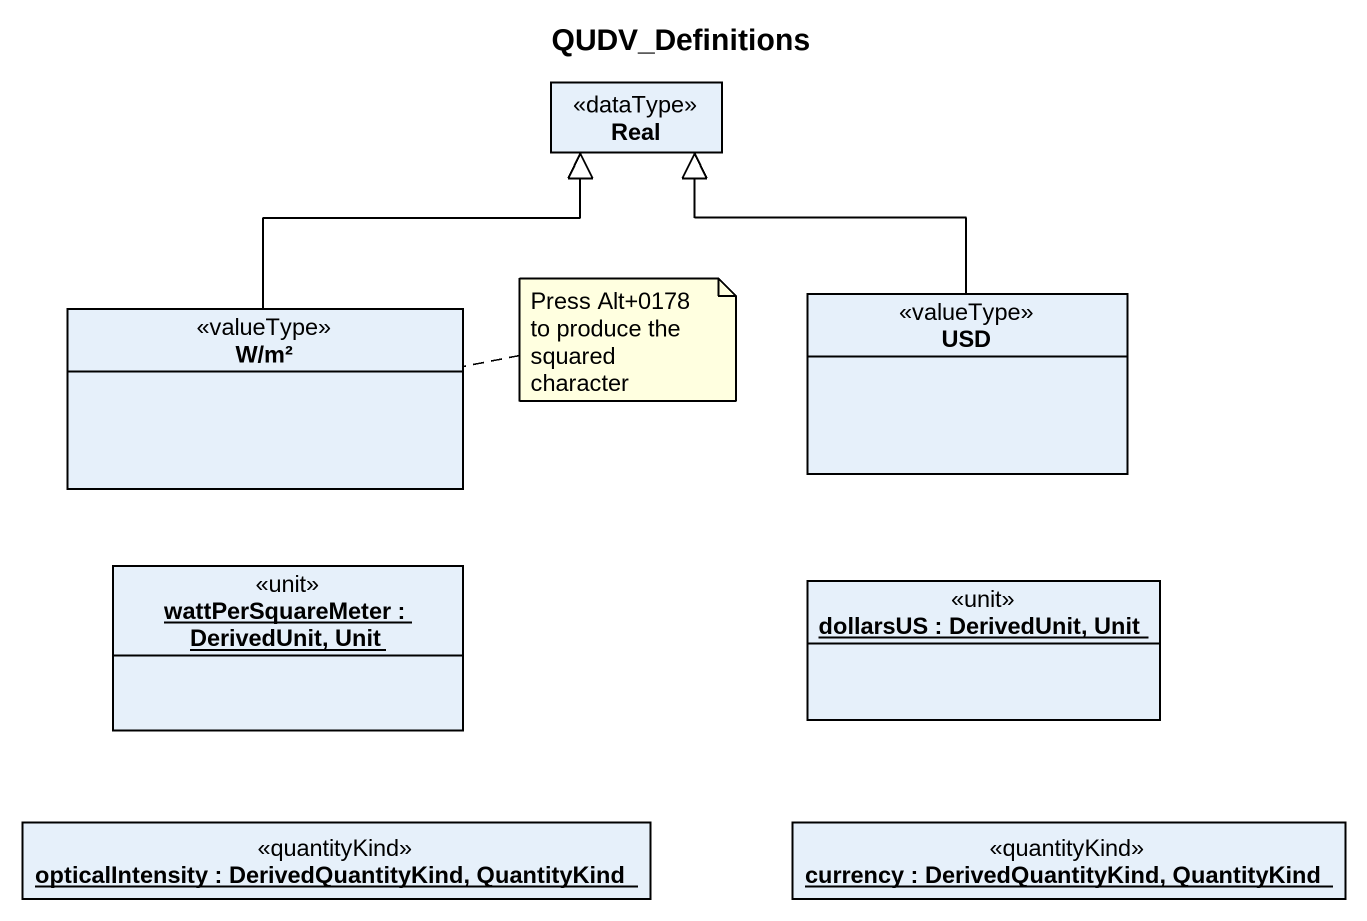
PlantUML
@startuml
title QUDV_Definitions
hide circle
hide empty members
class Real <<dataType>>
class "W/m²" as W_m <<valueType>>
class USD <<valueType>>
object "wattPerSquareMeter : DerivedUnit, Unit" as wattPerSquareMeter <<unit>>
object "dollarsUS : DerivedUnit, Unit" as dollarsUS <<unit>>
object "opticalIntensity : DerivedQuantityKind, QuantityKind" as opticalIntensity <<quantityKind>>
object "currency : DerivedQuantityKind, QuantityKind" as currency <<quantityKind>>
W_m -up-|> Real
USD -up-|> Real
note right of W_m : Press Alt+0178 to produce the squared character
@enduml
